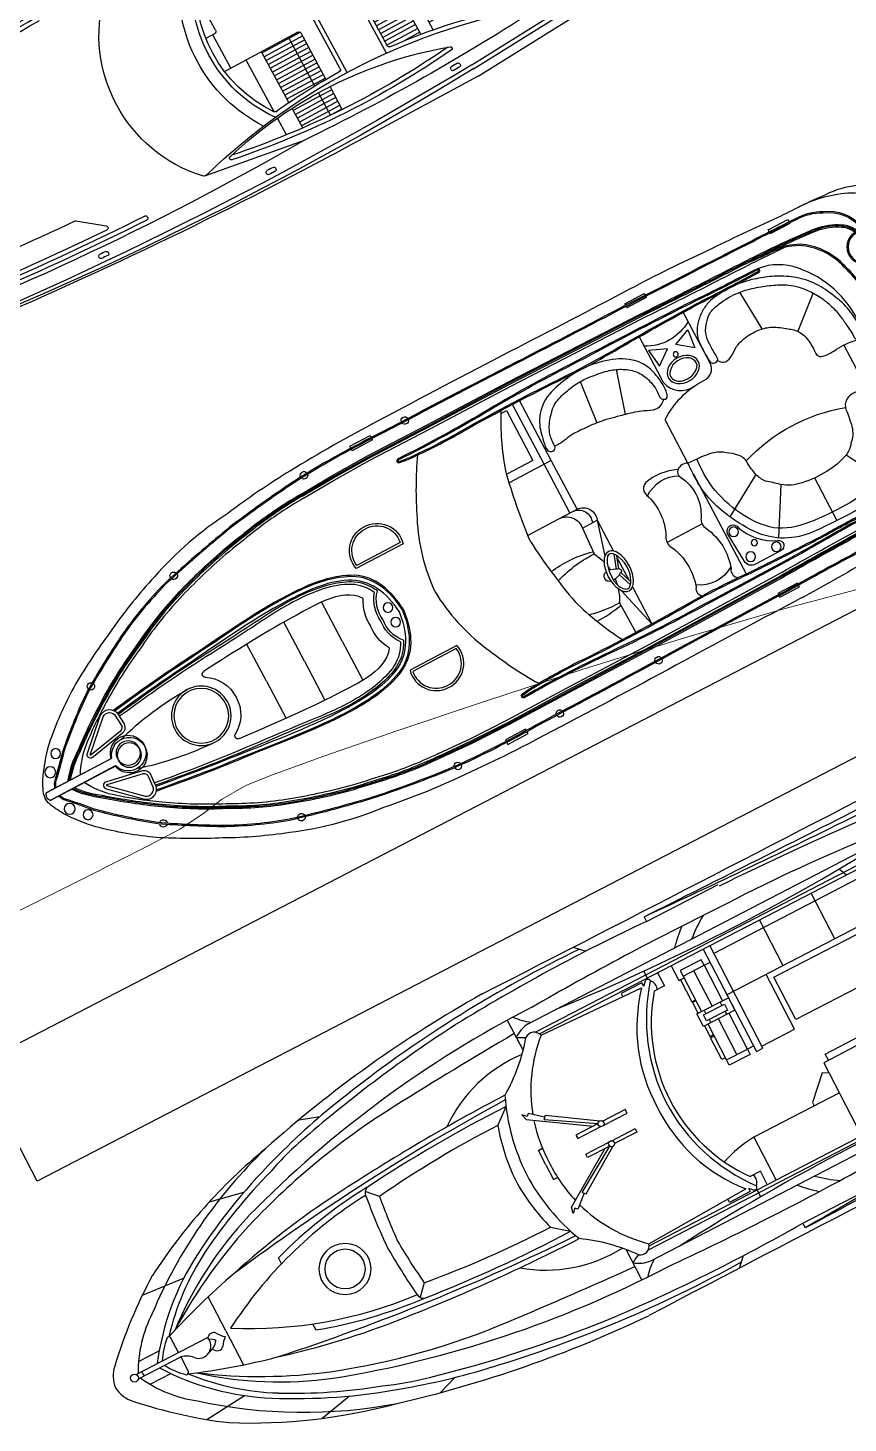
# Model space of a CAD drawing. Header units: metres. Extents: x 2662 to 3279, y 1027 to 1511.
# Drawn here: x 2994.36 to 3003.75, y 1238.96 to 1254.94 of the extents above; entities that cross this region are included whole.
import ezdxf

# ---------------------------------------------------------------- set-up
doc = ezdxf.new("R2010")
doc.units = ezdxf.units.M
doc.layers.add('01 main point', color=1, linetype='Continuous')
doc.layers.add('furniture', color=6, linetype='Continuous')
doc.layers.add('CONT-MNR', color=252, linetype='Continuous', lineweight=9)

# ---------------------------------------------------------------- blocks, each defined once
blk = doc.blocks.new('A$Cf6bfa866')
for points in [[(1.929, 14.274), (1.929, 14.007)], [(2.046, 14.366), (2.046, 13.82)], [(2.075, 14.292), (2.046, 14.292)], [(2.075, 14.292), (2.104, 14.292)], [(2.104, 14.366), (2.104, 13.444)], [(2.221, 14.274), (2.221, 14.007)], [(1.272, 13.883), (1.318, 13.375)], [(2.046, 13.82), (1.853, 13.82)], [(2.104, 13.82), (2.297, 13.82)], [(2.877, 13.883), (2.831, 13.375)], [(2.075, 13.222), (1.635, 13.222)], [(2.075, 13.222), (2.514, 13.222)], [(0.678, 12.709), (0.76, 12.308)], [(3.472, 12.709), (3.39, 12.308)], [(1.687, 12.304), (1.611, 12.304)], [(2.463, 12.304), (2.539, 12.304)], [(0.315, 11.365), (0.393, 11.139)], [(3.834, 11.365), (3.757, 11.139)], [(1.518, 10.952), (1.392, 11.072)], [(2.631, 10.952), (2.758, 11.072)], [(1.419, 9.376), (1.272, 9.192)], [(2.731, 9.376), (2.878, 9.192)], [(1.585, 8.854), (1.457, 9.002), (1.483, 9.028), (1.438, 9.073), (1.511, 9.055), (1.93, 8.411)], [(2.075, 9.095), (1.887, 9.095), (1.887, 9.041)], [(2.075, 9.095), (2.262, 9.095), (2.262, 9.041)], [(2.565, 8.854), (2.692, 9.002), (2.666, 9.028), (2.712, 9.073), (2.639, 9.055), (2.22, 8.411)], [(1.602, 8.871), (1.567, 8.836), (1.91, 8.315)], [(1.602, 8.871), (1.93, 8.346)], [(2.547, 8.871), (2.22, 8.346)], [(2.547, 8.871), (2.582, 8.836), (2.239, 8.315)], [(0.4, 8.725), (0.792, 8.725)], [(1.93, 8.346), (1.93, 8.632), (1.974, 8.632)], [(1.974, 8.632), (1.974, 8.333)], [(2.175, 8.632), (2.175, 8.333)], [(2.22, 8.346), (2.22, 8.632), (2.175, 8.632)], [(3.749, 8.725), (3.358, 8.725)], [(0.546, 8.531), (0.546, 3.439)], [(0.67, 3.065), (0.67, 8.503)], [(0.709, 8.469), (0.709, 2.987)], [(3.441, 8.469), (3.441, 2.987)], [(3.479, 3.065), (3.479, 8.503)], [(3.604, 8.531), (3.604, 3.439)], [(0.731, 8.461), (0.778, 7.189)], [(3.419, 8.461), (3.372, 7.189)], [(1.974, 8.297), (1.974, 7.996), (1.93, 7.996), (1.93, 8.284)], [(2.175, 8.297), (2.175, 7.996), (2.22, 7.996), (2.22, 8.284)], [(0.005, 7.67), (0.112, 7.563)], [(4.144, 7.67), (4.038, 7.563)], [(0.771, 7.157), (0.728, 7.157), (0.728, 7.426), (0.769, 7.426)], [(3.379, 7.157), (3.422, 7.157), (3.422, 7.426), (3.381, 7.426)], [(0.709, 7.078), (0.62, 7.078)], [(0.709, 6.946), (0.88, 6.946), (0.88, 7.078)], [(3.441, 6.946), (3.27, 6.946), (3.27, 7.078)], [(3.441, 7.078), (3.529, 7.078)], [(0.067, 6.788), (0.128, 6.788), (0.128, 5.866)], [(1.262, 5.73), (1.262, 6.833), (0.709, 6.833)], [(2.219, 6.704), (2.219, 6.751), (2.499, 6.751), (2.499, 6.704)], [(2.513, 6.704), (2.513, 6.747), (2.651, 6.747)], [(2.952, 6.704), (2.952, 6.747), (2.814, 6.747)], [(3.247, 6.704), (3.247, 6.751), (2.966, 6.751), (2.966, 6.704)], [(3.247, 6.751), (3.247, 6.769), (3.441, 6.769)], [(4.082, 6.788), (4.021, 6.788), (4.021, 5.866)], [(2.192, 6.704), (2.651, 6.704)], [(2.192, 6.569), (2.651, 6.569)], [(2.693, 6.67), (2.651, 6.67)], [(2.771, 6.67), (2.814, 6.67)], [(3.273, 6.704), (2.814, 6.704)], [(3.273, 6.569), (2.814, 6.569)], [(2.192, 6.434), (2.651, 6.434)], [(2.192, 6.434), (2.192, 6.357)], [(2.693, 6.464), (2.651, 6.464)], [(2.771, 6.464), (2.814, 6.464)], [(3.273, 6.434), (2.814, 6.434)], [(3.273, 6.434), (3.273, 6.357)], [(3.441, 6.357), (2.119, 6.357), (2.119, 6.272), (3.441, 6.272)], [(2.145, 6.272), (2.145, 5.851), (2.851, 5.851)], [(2.851, 4.302), (2.851, 6.357)], [(3.342, 4.302), (3.342, 6.272)], [(1.517, 5.73), (1.558, 5.8), (1.304, 6.055), (1.262, 6.055)], [(1.651, 4.219), (1.651, 4.403), (1.073, 4.403), (1.073, 5.139), (1.651, 5.139), (1.651, 5.73), (0.709, 5.73)], [(1.651, 5.67), (1.731, 5.67), (1.731, 5.211), (1.651, 5.211)], [(2.851, 5.633), (3.441, 5.633)], [(2.851, 4.964), (3.441, 4.964)], [(3.539, 4.552), (3.441, 4.508)]]:
    blk.add_lwpolyline(points)
for points in [[(0.771, 7.157), (0.727, 7.113, 0.768854), (0.755, 7.064, -7.484608)], [(3.379, 7.157), (3.423, 7.113, -0.768854), (3.395, 7.064, 7.484608)]]:
    blk.add_lwpolyline(points, format="xyb")
for points in [[(2.651, 6.763), (2.814, 6.763), (2.814, 6.357), (2.651, 6.357)], [(2.123, 6.704), (2.192, 6.704), (2.192, 6.434), (2.123, 6.434)], [(2.693, 6.702), (2.771, 6.702), (2.771, 6.432), (2.693, 6.432)], [(3.343, 6.704), (3.273, 6.704), (3.273, 6.434), (3.343, 6.434)], [(2.236, 5.787), (2.782, 5.787), (2.782, 4.722), (2.236, 4.722)]]:
    blk.add_lwpolyline(points, close=True)
for centre, radius in [((2.075, 14.401), 0.0453), ((2.075, 11.685), 0.295), ((2.075, 11.685), 0.229), ((1.945, 8.315), 0.0345), ((2.205, 8.315), 0.0345)]:
    blk.add_circle(centre, radius)
for centre, radius, start, end in [((2.111, 14.274), 0.373, 95.5029, 134.7073), ((2.039, 14.274), 0.373, 45.2927, 84.4971), ((5.768, 10.514), 5.618, 134.2444, 145.737), ((-1.618, 10.514), 5.618, 34.263, 45.7556), ((2.725, 13.009), 1.495, 117.0283, 144.2932), ((1.424, 13.009), 1.495, 35.7068, 62.9717), ((3.787, 11.601), 3.04, 124.9443, 150.2258), ((0.362, 11.601), 3.04, 29.7742, 55.0557), ((2.46, 13.306), 0.832, 119.8606, 138.5677), ((1.689, 13.306), 0.832, 41.4323, 60.1394), ((5.871, 10.255), 5.67, 140.2463, 163.5312), ((3.754, 11.578), 2.961, 130.3511, 150.9404), ((9.139, 11.098), 7.799, 159.4554, 167.126), ((1.86, 13.846), 0.0264, 155.6961, 253.3661), ((1.812, 13.865), 0.239, 311.0121, 349.2191), ((2.289, 13.846), 0.0264, 286.6339, 24.3039), ((-4.99, 11.098), 7.799, 12.874, 20.5446), ((0.396, 11.578), 2.961, 29.0596, 49.6489), ((-1.721, 10.255), 5.67, 16.4688, 39.7537), ((6.731, 10.501), 6.443, 150.4644, 167.7986), ((5.171, 10.918), 4.395, 140.0405, 160.55), ((6.813, 10.331), 6.061, 145.7643, 160.5612), ((2.064, 13.58), 0.142, 132.4276, 286.2224), ((-2.663, 10.331), 6.061, 19.4388, 34.2357), ((-1.021, 10.918), 4.395, 19.45, 39.9595), ((-2.581, 10.501), 6.443, 12.2014, 29.5356), ((1.975, 13.386), 0.066, 101.847, 231.7944), ((2.157, 13.553), 0.221, 191.1045, 233.572), ((1.961, 13.475), 0.119, 302.8616, 342.0474), ((2.062, 13.386), 0.066, 308.2056, 58.2138), ((1.759, 13.048), 0.335, 39.2361, 58.4577), ((2.278, 13.048), 0.335, 121.5423, 140.7639), ((6.9, 9.829), 6.622, 150.2954, 163.1507), ((6.376, 10.696), 4.957, 150.1873, 175.4538), ((-2.226, 10.696), 4.957, 4.5462, 29.8127), ((-2.751, 9.829), 6.622, 16.8493, 29.7046), ((6.442, 10.08), 6.039, 150.9087, 162.229), ((-2.293, 10.08), 6.039, 17.771, 29.0913), ((27.593, 8.591), 26.4, 170.7487, 178.7563), ((10.394, 10.47), 9.168, 165.0448, 174.4164), ((-6.244, 10.47), 9.168, 5.5836, 14.9552), ((-23.443, 8.591), 26.4, 1.2437, 9.2513), ((13.058, 8.44), 12.661, 161.8604, 180.1466), ((9.106, 9.644), 8.453, 161.3398, 175.429), ((6.614, 10.66), 5.267, 161.8131, 175.89), ((-2.465, 10.66), 5.267, 4.11, 18.1869), ((-4.957, 9.644), 8.453, 4.571, 18.6602), ((-8.908, 8.44), 12.661, 359.8534, 18.1396), ((14.052, 8.369), 14.06, 165.6107, 178.0713), ((3.795, 10.659), 3.351, 157.8319, 167.2405), ((0.355, 10.659), 3.351, 12.7595, 22.1681), ((-9.902, 8.369), 14.06, 1.9287, 14.3893), ((7.911, 9.375), 7.722, 162.099, 170.0595), ((-3.761, 9.375), 7.722, 9.9405, 17.901), ((15.754, 7.771), 15.653, 166.5966, 174.4913), ((23.09, 9.077), 21.94, 174.0239, 179.8268), ((-18.941, 9.077), 21.94, 0.1732, 5.9761), ((-11.604, 7.771), 15.653, 5.5087, 13.4034), ((16.904, 9.356), 15.634, 173.8257, 180.6003), ((1.448, 10.991), 0.098, 97.8532, 151.8146), ((2.506, 2.079), 9.073, 92.7223, 96.7814), ((1.644, 2.079), 9.073, 83.2186, 87.2777), ((2.702, 10.991), 0.098, 28.1854, 82.1468), ((-12.755, 9.356), 15.634, 359.3997, 6.1743), ((13.908, 9.38), 12.489, 172.7671, 180.0178), ((2.431, 4.183), 6.83, 92.9905, 97.6819), ((1.718, 4.183), 6.83, 82.3181, 87.0095), ((-9.758, 9.38), 12.489, 359.9822, 7.2329), ((14.552, 8.019), 14.499, 169.3104, 181.5891), ((-10.402, 8.019), 14.499, 358.4109, 10.6896), ((53.335, 5.979), 52.833, 175.2902, 177.021), ((-49.185, 5.979), 52.833, 2.979, 4.7098), ((2.48, 8.887), 1.66, 142.3529, 184.5375), ((1.67, 8.887), 1.66, 355.4625, 37.6471), ((2.142, 7.034), 2.451, 91.566, 107.1567), ((2.008, 7.034), 2.451, 72.8433, 88.434), ((22.115, 7.639), 22.003, 175.7408, 182.2165), ((2.104, 6.945), 2.397, 90.7, 113.4473), ((2.045, 6.945), 2.397, 66.5527, 89.3), ((-17.965, 7.639), 22.003, 357.7835, 4.2592), ((-0.59, 10.27), 2.073, 307.5243, 327.07), ((4.739, 10.27), 2.073, 212.93, 232.4757), ((2.034, 7.306), 1.741, 108.1191, 138.444), ((2.034, 7.306), 1.741, 88.652, 105.8452), ((2.116, 7.306), 1.741, 74.1548, 91.348), ((2.116, 7.306), 1.741, 41.556, 71.8809), ((-895.48, 4.291), 895.492, 359.909954, 0.291206), ((899.63, 4.291), 895.492, 179.708794, 180.090046), ((-0.016, 8.121), 0.672, 33.2672, 51.8524), ((0.936, 8.491), 0.392, 143.3577, 174.1519), ((0.108, 8.392), 0.612, 22.5067, 32.9425), ((4.042, 8.392), 0.612, 147.0575, 157.4933), ((3.214, 8.491), 0.392, 5.8481, 36.6423), ((4.166, 8.121), 0.672, 128.1476, 146.7328), ((0.756, 8.563), 0.105, 142.667, 255.7834), ((3.393, 8.563), 0.105, 284.2166, 37.333), ((37.843, 6.76), 37.481, 177.48, 181.1956), ((-33.693, 6.76), 37.481, 358.8044, 2.52), ((-24.597, 5.912), 25.244, 354.8689, 5.1311), ((28.747, 5.912), 25.244, 174.8689, 185.1311), ((2.097, 5.423), 2.12, 90.6061, 129.2834), ((2.034, 5.743), 1.915, 88.7795, 130.9958), ((2.116, 5.743), 1.915, 49.0042, 91.2205), ((2.052, 5.423), 2.12, 50.7166, 89.3939), ((2.076, 5.553), 1.938, 90.0355, 128.113), ((2.074, 5.553), 1.938, 51.887, 89.9645), ((-0.322, 6.704), 1.59, 4.6532, 20.6287), ((0.833, 7.136), 0.107, 222.6587, 295.9456), ((3.316, 7.136), 0.107, 244.0544, 317.3413), ((-400.02, 0.814), 400.132, 0.43596, 0.85555), ((-86.647, 2.665), 86.813, 0.94309, 2.72267), ((90.797, 2.665), 86.813, 177.27733, 179.05691), ((404.169, 0.814), 400.132, 179.14445, 179.56404), ((1.62, 5.446), 1.609, 131.8696, 141.3994), ((2.53, 5.446), 1.609, 38.6006, 48.1304), ((1.783, 5.295), 1.672, 137.7229, 147.9698), ((2.367, 5.295), 1.672, 32.0302, 42.2771), ((-16.031, 5.864), 19.811, 355.0556, 0.3302), ((-32.18, 6.52), 36.182, 356.0074, 358.9641)]:
    blk.add_arc(centre, radius, start, end)
blk = doc.blocks.new('A$C8620f102')
for p, q in [((2.551, 10.472), (2.066, 10.472)), ((2.551, 10.472), (3.035, 10.472)), ((2.551, 9.981), (2.045, 9.981)), ((2.551, 9.981), (3.056, 9.981)), ((2.551, 9.49), (2.043, 9.49)), ((2.551, 9.49), (3.058, 9.49)), ((1.841, 6.498), (1.066, 6.498)), ((1.841, 6.406), (1.066, 6.406)), ((2.694, 6.454), (2.694, 6.261)), ((3.531, 6.394), (4.033, 6.261)), ((2.694, 6.261), (3.098, 6.378)), ((2.694, 6.261), (3.092, 6.261)), ((3.289, 6.329), (3.129, 6.271)), ((3.299, 6.303), (3.157, 6.252)), ((3.183, 6.261), (3.465, 6.261)), ((3.349, 6.303), (3.496, 6.25)), ((3.358, 6.329), (3.523, 6.27)), ((3.556, 6.261), (4.033, 6.261)), ((1.197, 5.69), (1.706, 5.742)), ((3.291, 5.219), (3.291, 5.672)), ((1.269, 5.264), (1.773, 5.411)), ((2.743, 5.042), (4.034, 5.042)), ((3.08, 4.409), (3.369, 4.9)), ((3.314, 4.213), (3.843, 4.521)), ((3.428, 3.833), (3.979, 3.836)), ((1.148, 3.599), (1.638, 3.571)), ((3.364, 3.392), (3.862, 3.115)), ((1.548, 2.859), (1.854, 3.219)), ((2.24, 2.828), (2.551, 2.828))]:
    blk.add_line(p, q)
for points in [[(2.551, 1.341, -0.01736), (1.42, 1.368, -0.12634), (0.887, 1.52, -0.172899), (0.62, 2.207, -0.013884), (0.596, 2.82, -0.008973), (0.555, 3.695, -0.01509), (0.528, 4.697, 0.002245), (0.518, 6.241, -0.003342), (0.514, 7.955, -0.016984), (0.549, 9.103, -0.024546), (0.644, 9.964, -0.067942), (0.894, 11.047, -0.033948), (1.197, 11.753, -0.022001), (1.533, 12.382, -0.042872), (1.956, 12.94, -0.059514), (2.26, 13.208, -0.046364), (2.433, 13.309, -0.104882), (2.551, 13.341, -0.104882)], [(2.551, 1.341, 0.01736), (3.681, 1.368, 0.12634), (4.214, 1.52, 0.172899), (4.481, 2.207, 0.013884), (4.505, 2.82, 0.008973), (4.546, 3.695, 0.01509), (4.573, 4.697, -0.002245), (4.583, 6.241, 0.003342), (4.587, 7.955, 0.016984), (4.552, 9.103, 0.024546), (4.457, 9.964, 0.067942), (4.207, 11.047, 0.033948), (3.904, 11.753, 0.022001), (3.568, 12.382, 0.042872), (3.145, 12.94, 0.059514), (2.841, 13.208, 0.046364), (2.668, 13.309, 0.104882), (2.551, 13.341, 0.104882)], [(0.682, 3.757, 0.006425), (0.669, 4.701, 0.002217), (0.659, 6.243, -0.003368), (0.649, 7.97, -0.024633), (0.668, 9.058, -0.015037), (0.757, 9.773, -0.025439), (0.825, 10.169, -0.013843), (1.017, 10.982, -0.040266), (1.317, 11.705, -0.016729), (1.689, 12.335, -0.029739), (2.166, 12.908, 0.01525), (2.423, 13.147, -0.132389), (2.478, 13.181, -0.028442), (2.502, 13.188, -0.028442)], [(0.695, 3.757, 0.006424), (0.683, 4.702, 0.002217), (0.672, 6.243, -0.003368), (0.662, 7.97, -0.024633), (0.682, 9.057, -0.015038), (0.77, 9.771, -0.025461), (0.838, 10.166, -0.013839), (1.03, 10.978, -0.040238), (1.329, 11.698, -0.016715), (1.701, 12.327, -0.029693), (2.176, 12.898, 0.015234), (2.433, 13.137, -0.134036), (2.482, 13.168, -0.024879), (2.502, 13.174, -0.024879)], [(4.42, 3.757, -0.006425), (4.432, 4.701, -0.002217), (4.442, 6.243, 0.003368), (4.453, 7.97, 0.024633), (4.433, 9.058, 0.015037), (4.344, 9.773, 0.025439), (4.276, 10.169, 0.013843), (4.084, 10.982, 0.040266), (3.784, 11.705, 0.016729), (3.412, 12.335, 0.029739), (2.935, 12.908, -0.01525), (2.678, 13.147, 0.132389), (2.623, 13.181, 0.028442), (2.599, 13.188, 0.028442)], [(4.406, 3.757, -0.006424), (4.418, 4.702, -0.002217), (4.429, 6.243, 0.003368), (4.439, 7.97, 0.024633), (4.419, 9.057, 0.015038), (4.331, 9.771, 0.025461), (4.263, 10.166, 0.013839), (4.071, 10.978, 0.040238), (3.772, 11.698, 0.016715), (3.4, 12.327, 0.029693), (2.925, 12.898, -0.015234), (2.668, 13.137, 0.134036), (2.619, 13.168, 0.024879), (2.599, 13.174, 0.024879)], [(0.842, 9.12, -0.031596), (0.907, 9.752, -0.004928), (0.985, 10.169, -0.02844), (1.18, 10.88, -0.042875), (1.475, 11.56, -0.035347), (1.839, 12.205, -0.024093), (2.247, 12.759, -0.079837), (2.502, 13.025)], [(0.855, 9.119, -0.031592), (0.92, 9.75, -0.004926), (0.999, 10.166, -0.028436), (1.193, 10.875, -0.042895), (1.487, 11.554, -0.035363), (1.851, 12.197, -0.024111), (2.258, 12.751, -0.077658), (2.502, 13.008, -0.077658)], [(0.869, 9.119, -0.031588), (0.934, 9.748, -0.004924), (1.012, 10.163, -0.028433), (1.207, 10.871, -0.042917), (1.499, 11.548, -0.035379), (1.862, 12.19, -0.02413), (2.269, 12.742, -0.075408), (2.502, 12.99, -0.075408)], [(4.259, 9.12, 0.031596), (4.194, 9.752, 0.004928), (4.116, 10.169, 0.02844), (3.921, 10.88, 0.042875), (3.626, 11.56, 0.035347), (3.262, 12.205, 0.024093), (2.854, 12.759, 0.079837), (2.599, 13.025)], [(4.246, 9.119, 0.031592), (4.181, 9.75, 0.004926), (4.103, 10.166, 0.028436), (3.908, 10.875, 0.042895), (3.614, 11.554, 0.035363), (3.25, 12.197, 0.024111), (2.843, 12.751, 0.077658), (2.599, 13.008, 0.077658)], [(4.232, 9.119, 0.031588), (4.167, 9.748, 0.004924), (4.089, 10.163, 0.028433), (3.895, 10.871, 0.042917), (3.602, 11.548, 0.035379), (3.239, 12.19, 0.02413), (2.832, 12.742, 0.075408), (2.599, 12.99, 0.075408)], [(0.897, 9.118, -0.031581), (0.961, 9.743, -0.00492), (1.039, 10.157, -0.028426), (1.233, 10.862, -0.042959), (1.524, 11.536, -0.035411), (1.885, 12.175, -0.028829), (2.227, 12.638, -0.092336), (2.502, 12.86, -0.080328)], [(4.204, 9.118, 0.031581), (4.14, 9.743, 0.00492), (4.062, 10.157, 0.028426), (3.868, 10.862, 0.042959), (3.577, 11.536, 0.035411), (3.216, 12.175, 0.028829), (2.874, 12.638, 0.092336), (2.599, 12.86, 0.080328)], [(2.093, 12.151), (2.204, 12.143, 0.382221), (2.306, 12.207), (2.389, 12.629, 0.786544), (2.329, 12.677), (2.011, 12.339, 0.616464), (2.093, 12.151, 3.844907)], [(3.008, 12.151), (2.897, 12.143, -0.382221), (2.795, 12.207), (2.712, 12.629, -0.786544), (2.772, 12.677), (3.09, 12.339, -0.616464), (3.008, 12.151, -3.844907)], [(0.842, 9.12), (0.822, 8.712), (0.812, 8.241), (0.817, 7.472), (0.817, 6.417), (0.837, 4.724, -0.002601), (0.857, 3.805, 0.004411), (0.873, 3.024, 0.013009), (0.91, 2.487, 0.113396), (1.012, 2.2, 0.146005), (1.152, 2.079, 1.595219)], [(0.855, 9.119), (0.836, 8.712), (0.826, 8.241), (0.831, 7.472), (0.831, 6.417), (0.851, 4.724, -0.002601), (0.871, 3.805, 0.004411), (0.887, 3.024, 0.013003), (0.923, 2.488, 0.113337), (1.023, 2.207, 0.144821), (1.155, 2.093, 0.138987)], [(0.869, 9.119), (0.85, 8.711), (0.84, 8.24), (0.845, 7.472), (0.845, 6.417), (0.864, 4.725, -0.002601), (0.885, 3.806, 0.00441), (0.901, 3.025, 0.012997), (0.937, 2.49, 0.113276), (1.035, 2.215, 0.142458), (1.159, 2.106, 0.142458)], [(0.897, 9.117), (0.877, 8.711), (0.868, 8.24), (0.873, 7.472), (0.873, 6.417), (0.892, 4.725, -0.002601), (0.912, 3.806, 0.00441), (0.929, 3.026, 0.002867), (0.934, 2.908, 0.002867)], [(4.232, 9.119), (4.251, 8.711), (4.261, 8.24), (4.256, 7.472), (4.256, 6.417), (4.237, 4.725, 0.002601), (4.217, 3.806, -0.00441), (4.2, 3.025, -0.012997), (4.164, 2.49, -0.113276), (4.066, 2.215, -0.142458), (3.942, 2.106, -0.142458)], [(4.246, 9.119), (4.265, 8.712), (4.275, 8.241), (4.27, 7.472), (4.27, 6.417), (4.25, 4.724, 0.002601), (4.23, 3.805, -0.004411), (4.214, 3.024, -0.013003), (4.178, 2.488, -0.113337), (4.078, 2.207, -0.144821), (3.946, 2.093, -0.138987)], [(4.259, 9.12), (4.279, 8.712), (4.289, 8.241), (4.284, 7.472), (4.284, 6.417), (4.264, 4.724, 0.002601), (4.244, 3.805, -0.004411), (4.228, 3.024, -0.013009), (4.191, 2.487, -0.113396), (4.089, 2.2, -0.146005), (3.949, 2.079, -1.595219)], [(4.204, 9.117), (4.224, 8.711), (4.233, 8.24), (4.228, 7.472), (4.228, 6.417), (4.209, 4.725, 0.002601), (4.189, 3.806, -0.00441), (4.172, 3.026, -0.002867), (4.167, 2.908, -0.002867)], [(1.892, 8.352), (1.892, 8.96, 0.483063), (1.51, 8.662, 0.50024), (1.892, 8.352, 0.418424)], [(3.209, 8.352), (3.209, 8.96, -0.483063), (3.591, 8.662, -0.50024), (3.209, 8.352, -0.418424)], [(2.551, 8.286, 0.096403), (1.711, 8.072, 0.040538), (1.071, 7.727, 1.92312)], [(2.551, 8.286, -0.096403), (3.39, 8.072, -0.040538), (4.03, 7.727, -1.92312)], [(2.285, 2.551), (2.035, 2.551, -0.202722), (1.176, 2.918, -0.178768), (1.002, 3.337, 0.010028), (0.983, 4.195, -0.005356), (0.971, 5.613, -0.016605), (0.989, 6.759, 0.018921), (1.004, 7.948, -0.925873), (1.05, 7.955, -0.041202), (1.07, 7.744, -0.024461), (1.071, 7.062, 0.012888), (1.079, 5.748, -0.019359), (1.064, 4.979, 0.002375), (1.046, 4.09, -0.006386), (1.051, 3.524, -0.013656), (1.048, 3.297, -0.862706), (1.005, 3.292, 0.648089)], [(1.018, 3.295, -0.016488), (1.015, 3.337, 0.010023), (0.997, 4.196, -0.005356), (0.985, 5.613, -0.016607), (1.003, 6.758, 0.018921), (1.017, 7.949, 0.01143), (1.017, 7.949, -0.913283), (1.036, 7.953, -0.041174), (1.056, 7.744, -0.024478), (1.057, 7.062, 0.012889), (1.065, 5.748, -0.019362), (1.05, 4.98, 0.002377), (1.032, 4.09, -0.006391), (1.037, 3.524, -0.013664), (1.034, 3.297, 0.000701), (1.034, 3.297, -0.819976), (1.018, 3.295, -0.819976)], [(2.792, 2.551), (3.066, 2.551, 0.202722), (3.925, 2.918, 0.178768), (4.099, 3.337, -0.010028), (4.118, 4.195, 0.005356), (4.13, 5.613, 0.016605), (4.112, 6.759, -0.018921), (4.097, 7.948, 0.925873), (4.051, 7.955, 0.041202), (4.031, 7.744, 0.024461), (4.03, 7.062, -0.012888), (4.022, 5.748, 0.019359), (4.037, 4.979, -0.002375), (4.055, 4.09, 0.006386), (4.05, 3.524, 0.013656), (4.053, 3.297, 0.862706), (4.096, 3.292, -0.648089)], [(4.083, 3.295, 0.016488), (4.086, 3.337, -0.010023), (4.104, 4.196, 0.005356), (4.116, 5.613, 0.016607), (4.098, 6.758, -0.018921), (4.084, 7.949, -0.01143), (4.084, 7.949, 0.913283), (4.065, 7.953, 0.041174), (4.045, 7.744, 0.024478), (4.044, 7.062, -0.012889), (4.036, 5.748, 0.019362), (4.051, 4.98, -0.002377), (4.069, 4.09, 0.006391), (4.064, 3.524, 0.013664), (4.067, 3.297, -0.000701), (4.067, 3.297, 0.819976), (4.083, 3.295, 0.819976)], [(2.551, 7.051, 0.033687), (1.699, 6.921, 0.051879), (1.066, 6.645, 1.92312)], [(2.473, 7.041), (2.473, 6.641, 0.462925), (2.694, 6.454), (3.016, 6.473)], [(2.551, 7.051, -0.033687), (3.402, 6.921, -0.051879), (4.035, 6.645, -1.92312)], [(2.473, 6.641), (2.473, 6.468, 0.545737), (2.694, 6.326, 0.282905)], [(2.473, 6.468), (2.473, 6.406, 0.516839), (2.694, 6.261, 0.282905)], [(2.611, 5.174, -0.164009), (2.574, 5.573, -0.407559), (2.703, 5.627, 0.20466), (3.223, 5.651, -0.28657), (3.361, 5.655, 0.198759), (3.897, 5.618, -0.45148), (4.029, 5.593, -1.463971)], [(2.6, 5.036, -0.291269), (2.613, 5.176, -0.299867), (2.703, 5.188, 0.273478), (3.223, 5.197, -0.28657), (3.361, 5.201, 0.198759), (3.897, 5.164, -0.45148), (4.029, 5.14, -1.463971)], [(2.6, 5.036), (2.039, 5.036, 0.158322), (1.849, 4.432, -0.417676), (1.71, 4.276), (1.049, 4.276)], [(2.792, 2.551), (2.783, 2.661), (2.781, 2.994, -0.448043), (2.937, 3.153, 0.025561), (3.107, 3.181, 0.15676), (3.276, 3.282, 0.144288), (3.367, 3.398, 0.079427), (3.428, 3.671, 0.054179), (3.412, 3.985, 0.127294), (3.311, 4.217, -0.025195), (3.198, 4.347, 0.112656), (3.079, 4.409, 0.061652), (2.913, 4.434, -0.222278), (2.786, 4.49, -0.049109), (2.701, 4.591, -0.09997), (2.635, 4.717, -0.045992), (2.606, 4.926), (2.6, 5.036)], [(1.061, 4.853), (1.649, 4.853, -0.406088), (1.856, 4.561)], [(0.682, 3.757, -0.002942), (0.692, 3.07, 0.002013), (0.701, 2.633, 0.130442), (0.778, 2.321, 0.261246), (1.143, 2.01, 0.209197)], [(0.695, 3.757, -0.002941), (0.705, 3.07, 0.002014), (0.715, 2.633, 0.130992), (0.791, 2.327, 0.261832), (1.146, 2.024, 0.261832)], [(1.73, 2.337, -0.043334), (1.415, 2.417, -0.18333), (0.998, 2.737, -0.123985), (0.911, 3.114, 0.015377), (0.892, 3.387)], [(1.727, 2.323, -0.043195), (1.41, 2.404, -0.183415), (0.986, 2.73, -0.094511), (0.901, 3.02)], [(1.205, 1.672, -0.164393), (0.99, 1.699, -0.188684), (0.742, 1.936, -0.10758), (0.602, 2.549)]]:
    blk.add_lwpolyline(points, format="xyb")
for points in [[(2.502, 12.456), (2.502, 13.3)], [(2.502, 13.3), (2.502, 12.45)], [(2.599, 13.3), (2.599, 12.45)], [(2.599, 12.456), (2.599, 13.3)], [(0.643, 8.368), (0.619, 8.368), (0.619, 8.105), (0.645, 8.105)], [(0.659, 8.105), (0.677, 8.105), (0.677, 8.368), (0.657, 8.368)], [(4.442, 8.105), (4.424, 8.105), (4.424, 8.368), (4.444, 8.368)], [(4.458, 8.368), (4.482, 8.368), (4.482, 8.105), (4.456, 8.105)], [(1.098, 6.663), (1.098, 6.591), (1.743, 6.591), (1.743, 6.931)], [(2.473, 6.406), (1.841, 6.406), (1.841, 6.951)], [(2.473, 6.498), (1.841, 6.498)], [(3.65, 6.478), (4.035, 6.473)], [(0.669, 4.823), (0.651, 4.823), (0.651, 4.571), (0.672, 4.571)], [(0.686, 4.571), (0.7, 4.571), (0.7, 4.823), (0.682, 4.823)], [(4.415, 4.571), (4.401, 4.571), (4.401, 4.823), (4.419, 4.823)], [(4.432, 4.823), (4.45, 4.823), (4.45, 4.571), (4.429, 4.571)], [(0.693, 2.976), (0.668, 2.976), (0.668, 2.721), (0.699, 2.721)], [(0.712, 2.721), (0.722, 2.721), (0.722, 2.976), (0.707, 2.976)]]:
    blk.add_lwpolyline(points)
for points in [[(2.095, 12.185), (2.208, 12.177, 0.383069), (2.273, 12.216), (2.356, 12.642, 0.853636), (2.351, 12.65), (2.037, 12.316, 0.613527)], [(3.006, 12.185), (2.893, 12.177, -0.383069), (2.828, 12.216), (2.745, 12.642, -0.853636), (2.75, 12.65), (3.064, 12.316, -0.613527)], [(1.864, 8.375), (1.864, 8.937, 0.460147), (1.537, 8.662, 0.47706)], [(3.237, 8.375), (3.237, 8.937, -0.460147), (3.564, 8.662, -0.47706)], [(3.525, 5.013, 0.917705), (3.526, 4.87, -0.209704), (3.864, 4.543, 0.850912), (3.985, 4.562), (3.985, 4.893, 0.435659), (3.893, 4.991)]]:
    blk.add_lwpolyline(points, format="xyb", close=True)
for points in [[(1.335, 4.631), (1.25, 4.833), (1.468, 4.806)], [(1.335, 4.524), (1.25, 4.322), (1.468, 4.35)]]:
    blk.add_lwpolyline(points, close=True)
for centre, radius in [((2.313, 13.148), 0.0628), ((2.788, 13.148), 0.0628), ((2.154, 12.993), 0.0564), ((2.947, 12.993), 0.0564), ((2.537, 12.256), 0.139), ((2.564, 12.256), 0.139), ((2.551, 11.317), 0.341), ((2.551, 11.317), 0.341), ((2.551, 11.317), 0.314), ((2.551, 11.317), 0.314), ((2.456, 8.847), 0.055), ((2.645, 8.847), 0.055), ((3.54, 4.942), 0.0548), ((3.884, 4.903), 0.0548), ((3.762, 4.792), 0.0355), ((3.921, 4.59), 0.0548), ((1.434, 4.578), 0.0294), ((1.354, 2.097), 0.196), ((1.354, 2.097), 0.182)]:
    blk.add_circle(centre, radius)
for centre, radius, start, end in [((2.551, 13.234), 0.0821, 53.9074, 126.0926), ((2.551, 13.234), 0.0821, 53.9074, 126.0926), ((1.663, 12.276), 0.0427, 70.2304, 225.3725), ((1.663, 12.276), 0.0427, 244.0102, 51.5927), ((2.537, 12.256), 0.204, 99.884, 72.3335), ((2.564, 12.256), 0.204, 107.6665, 80.116), ((3.438, 12.276), 0.0427, 128.4073, 295.9898), ((3.438, 12.276), 0.0427, 314.6275, 109.7696), ((5.832, 11.216), 3.624, 163.3274, 178.3982), ((-0.731, 11.216), 3.624, 1.6018, 16.6726), ((2.151, 11.052), 0.0363, 29.1946, 175.6623), ((2.538, 11.275), 0.41, 209.9392, 271.7403), ((2.563, 11.275), 0.41, 268.2597, 330.0608), ((2.95, 11.052), 0.0363, 4.3377, 150.8054), ((0.986, 10.846), 0.0427, 81.6158, 249.7115), ((0.986, 10.846), 0.0427, 268.3466, 62.9808), ((4.115, 10.846), 0.0427, 117.0192, 271.6534), ((4.115, 10.846), 0.0427, 290.2885, 98.3842), ((2.499, 8.603), 0.521, 84.2735, 120.8759), ((2.602, 8.603), 0.521, 59.1241, 95.7265), ((0.667, 8.989), 0.0427, 91.3196, 261.7261), ((0.667, 8.989), 0.0427, 280.385, 72.6607), ((2.492, 8.581), 0.414, 81.2885, 129.0382), ((2.492, 8.581), 0.386, 81.2885, 132.4956), ((2.609, 8.581), 0.414, 50.9618, 98.7115), ((2.609, 8.581), 0.386, 47.5044, 98.7115), ((4.434, 8.989), 0.0427, 107.3393, 259.615), ((4.434, 8.989), 0.0427, 278.2739, 88.6804), ((0.652, 7.675), 0.0427, 95.0301, 265.1292), ((0.652, 7.675), 0.0427, 283.7894, 76.3699), ((4.449, 7.675), 0.0427, 103.6301, 256.2106), ((4.449, 7.675), 0.0427, 274.8708, 84.9699), ((3.329, 7.03), 0.638, 240.625, 253.976), ((3.329, 7.03), 0.638, 259.9491, 264.189), ((3.484, 6.433), 0.223, 176.1154, 176.3847), ((3.484, 6.433), 0.223, 185.6025, 211.5954), ((3.324, 6.436), 0.0623, 10.8023, 169.1479), ((3.164, 6.433), 0.223, 328.4046, 356.0447), ((3.329, 7.03), 0.638, 274.9025, 281.2418), ((3.164, 6.433), 0.223, 3.6153, 3.8846), ((3.329, 7.03), 0.638, 285.4342, 300.19), ((4.439, 6.391), 0.0427, 101.222, 257.4711), ((4.439, 6.391), 0.0427, 276.0953, 82.5978), ((3.324, 6.316), 0.0299, 180, 0), ((3.04, 5.38), 0.404, 143.2, 207.4042), ((3.542, 5.38), 0.404, 326.6244, 34.7719), ((0.693, 4.578), 0.562, 327.4686, 29.356), ((4.788, 3.778), 2.009, 160.8995, 198.3721)]:
    blk.add_arc(centre, radius, start, end)
for start_param, end_param in [(0.830012, 1.576846), (4.712389, 5.232342)]:
    blk.add_ellipse((3.333, 6.478), major_axis=(0, 0.745), ratio=0.425319, start_param=start_param, end_param=end_param)
for centre, major_axis, ratio in [((3.324, 6.316), (0.254, 0), 0.533092), ((1.627, 4.582), (0.009, 0.195), 0.758117)]:
    blk.add_ellipse(centre, major_axis=major_axis, ratio=ratio)
for points, knots in [([(2.551, 8.701), (2.314, 8.72), (2.066, 8.805), (1.83, 9.23), (1.802, 9.481), (1.782, 10.189), (1.855, 10.642), (1.928, 11.464), (1.974, 11.814), (2.026, 12.177)], [0, 0, 0, 0, 0.0462196, 0.0462196, 0.0924392, 0.0924392, 0.1947325, 0.1947325, 0.2709084, 0.2709084, 0.2709084, 0.2709084]), ([(2.552, 8.714), (2.309, 8.735), (2.06, 8.829), (1.833, 9.271), (1.811, 9.527), (1.8, 10.239), (1.872, 10.693), (1.946, 11.495), (1.99, 11.825), (2.039, 12.168)], [0, 0, 0, 0, 0.0480884, 0.0480884, 0.0961768, 0.0961768, 0.1985377, 0.1985377, 0.2704106, 0.2704106, 0.2704106, 0.2704106]), ([(2.231, 8.866), (2.183, 8.889), (1.994, 9.007), (1.819, 9.575), (1.915, 10.389), (1.971, 11.3), (2.057, 11.904), (2.092, 12.151)], [0.0234044, 0.0234044, 0.0234044, 0.0234044, 0.0350942, 0.0739111, 0.138251, 0.2165713, 0.2709084, 0.2709084, 0.2709084, 0.2709084]), ([(2.555, 8.756), (2.307, 8.777), (2.07, 8.878), (1.861, 9.333), (1.849, 9.595), (1.849, 10.319), (1.918, 10.785), (1.997, 11.561), (2.036, 11.858), (2.078, 12.153)], [0, 0, 0, 0, 0.0508337, 0.0508337, 0.1016674, 0.1016674, 0.2060328, 0.2060328, 0.2709084, 0.2709084, 0.2709084, 0.2709084]), ([(2.231, 8.903), (2.145, 8.948), (2.073, 9.007), (1.923, 9.276), (1.894, 9.521), (1.888, 9.955), (1.914, 10.167), (1.972, 10.817), (2, 11.255), (2.076, 11.841), (2.097, 11.994), (2.119, 12.147)], [0.0248254, 0.0248254, 0.0248254, 0.0248254, 0.0474598, 0.0474598, 0.0949196, 0.0949196, 0.1423794, 0.1423794, 0.237299, 0.237299, 0.2709084, 0.2709084, 0.2709084, 0.2709084]), ([(2.546, 8.756), (2.794, 8.777), (3.031, 8.878), (3.24, 9.333), (3.252, 9.595), (3.252, 10.319), (3.183, 10.785), (3.104, 11.561), (3.065, 11.858), (3.023, 12.153)], [0, 0, 0, 0, 0.0508337, 0.0508337, 0.1016674, 0.1016674, 0.2060328, 0.2060328, 0.2709084, 0.2709084, 0.2709084, 0.2709084]), ([(2.549, 8.714), (2.792, 8.735), (3.041, 8.829), (3.268, 9.271), (3.29, 9.527), (3.301, 10.239), (3.23, 10.693), (3.155, 11.495), (3.111, 11.825), (3.062, 12.168)], [0, 0, 0, 0, 0.0480884, 0.0480884, 0.0961768, 0.0961768, 0.1985377, 0.1985377, 0.2704106, 0.2704106, 0.2704106, 0.2704106]), ([(2.551, 8.701), (2.787, 8.72), (3.035, 8.805), (3.271, 9.23), (3.3, 9.481), (3.319, 10.189), (3.246, 10.642), (3.173, 11.464), (3.127, 11.814), (3.075, 12.177)], [0, 0, 0, 0, 0.0462196, 0.0462196, 0.0924392, 0.0924392, 0.1947325, 0.1947325, 0.2709084, 0.2709084, 0.2709084, 0.2709084]), ([(2.87, 8.866), (2.918, 8.889), (3.107, 9.007), (3.282, 9.575), (3.186, 10.389), (3.13, 11.3), (3.044, 11.904), (3.009, 12.151)], [0.0234044, 0.0234044, 0.0234044, 0.0234044, 0.0350942, 0.0739111, 0.138251, 0.2165713, 0.2709084, 0.2709084, 0.2709084, 0.2709084]), ([(2.87, 8.903), (2.956, 8.948), (3.028, 9.007), (3.178, 9.276), (3.207, 9.521), (3.213, 9.955), (3.187, 10.167), (3.129, 10.817), (3.101, 11.255), (3.025, 11.841), (3.004, 11.994), (2.982, 12.147)], [0.0248254, 0.0248254, 0.0248254, 0.0248254, 0.0474598, 0.0474598, 0.0949196, 0.0949196, 0.1423794, 0.1423794, 0.237299, 0.237299, 0.2709084, 0.2709084, 0.2709084, 0.2709084]), ([(2.231, 9.05), (1.991, 9.208), (2.046, 9.651), (2.041, 10.093), (2.081, 10.674), (2.115, 11.056)], [0.0313661, 0.0313661, 0.0313661, 0.0313661, 0.1084744, 0.1084744, 0.1920729, 0.1920729, 0.1920729, 0.1920729]), ([(2.87, 9.05), (3.11, 9.208), (3.055, 9.651), (3.06, 10.093), (3.02, 10.674), (2.986, 11.056)], [0.0313661, 0.0313661, 0.0313661, 0.0313661, 0.1084744, 0.1084744, 0.1920729, 0.1920729, 0.1920729, 0.1920729]), ([(3.55, 6.316), (3.55, 6.345), (3.515, 6.384), (3.315, 6.448), (3.115, 6.385), (3.083, 6.272), (3.23, 6.193), (3.483, 6.226), (3.55, 6.279), (3.55, 6.316)], [0, 0, 0, 0, 1.031451, 1.031451, 2.992455, 2.992455, 4.95346, 4.95346, 6.283185, 6.283185, 6.283185, 6.283185]), ([(2.783, 2.661), (3.098, 2.685), (3.381, 2.768), (3.801, 3.136), (3.877, 3.417), (3.866, 4.031), (3.863, 4.353), (3.503, 4.749), (3.201, 4.892), (2.816, 4.936), (2.715, 4.932), (2.606, 4.926)], [0, 0, 0, 0, 0.0684102, 0.0684102, 0.1368204, 0.1368204, 0.2052306, 0.2052306, 0.2736407, 0.2736407, 0.2974604, 0.2974604, 0.2974604, 0.2974604]), ([(1.635, 4.749), (1.57, 4.752), (1.499, 4.657), (1.516, 4.457), (1.594, 4.394), (1.723, 4.448), (1.768, 4.575), (1.714, 4.716), (1.674, 4.747), (1.635, 4.749)], [0, 0, 0, 0, 1.743273, 1.743273, 3.486547, 3.486547, 5.22982, 5.22982, 6.283185, 6.283185, 6.283185, 6.283185])]:
    blk.add_open_spline(points, degree=3, knots=knots)
for points in [[(2.967, 7.002), (2.943, 6.843), (2.943, 6.662), (2.988, 6.473)], [(3.715, 6.804), (3.716, 6.699), (3.705, 6.587), (3.679, 6.473)]]:
    blk.add_open_spline(points, degree=3)
for points in [[(1.628, 6.291), (1.681, 6.294), (1.748, 6.309), (1.745, 6.372), (1.635, 6.386), (1.422, 6.334), (1.214, 6.169), (1.111, 5.9), (1.08, 5.636), (1.124, 5.322), (1.26, 5.046), (1.418, 4.926), (1.671, 4.871), (1.785, 4.878), (1.83, 4.907), (1.807, 4.961), (1.747, 4.967), (1.545, 4.991), (1.409, 5.063), (1.305, 5.189), (1.243, 5.335), (1.208, 5.53), (1.198, 5.718), (1.227, 5.89), (1.286, 6.062), (1.409, 6.191), (1.568, 6.279), (1.628, 6.291)], [(1.824, 4.941), (1.867, 4.998), (1.884, 5.072), (1.838, 5.2), (1.801, 5.303), (1.759, 5.471), (1.707, 5.727), (1.696, 5.864), (1.69, 6.006), (1.699, 6.117), (1.716, 6.217), (1.717, 6.295)], [(2.792, 2.551), (3.104, 2.59), (3.448, 2.721), (3.695, 2.898), (3.897, 3.186), (3.973, 3.474), (3.978, 3.879), (3.938, 4.303), (3.781, 4.606), (3.483, 4.839), (3.19, 4.975), (2.852, 5.041), (2.6, 5.036)], [(1.719, 4.187), (1.769, 4.136), (1.758, 4.039), (1.69, 3.935), (1.643, 3.809), (1.632, 3.615), (1.665, 3.478), (1.765, 3.32), (1.859, 3.215), (2.02, 3.158), (2.135, 3.154), (2.214, 3.144), (2.243, 3.086), (2.247, 2.953), (2.254, 2.698), (2.263, 2.57), (2.121, 2.56), (1.855, 2.6), (1.661, 2.676), (1.456, 2.795), (1.284, 2.972), (1.172, 3.162), (1.1, 3.356), (1.057, 3.557), (1.054, 3.773), (1.093, 3.989), (1.154, 4.097), (1.241, 4.188), (1.404, 4.27), (1.512, 4.276), (1.647, 4.275), (1.721, 4.254), (1.719, 4.187), (1.654, 4.176), (1.508, 4.181), (1.383, 4.161), (1.27, 4.09), (1.194, 4), (1.156, 3.866), (1.146, 3.612), (1.19, 3.403), (1.259, 3.215), (1.338, 3.064), (1.416, 2.97), (1.532, 2.87), (1.69, 2.78), (1.816, 2.733), (1.966, 2.701), (2.092, 2.687), (2.182, 2.68), (2.249, 2.672), (2.268, 2.634)]]:
    blk.add_spline(points, degree=3)
blk = doc.blocks.new('*X4')
at = {"color": 0}
for p, q in [((-1111.9, 275), (-948.1, 275)), ((-1115.6, 250), (-875.6, 250)), ((-1115.6, 225), (-875.6, 225)), ((-1115.6, 200), (-875.6, 200)), ((-1115.6, 175), (-875.6, 175)), ((-1115.6, 150), (-875.6, 150)), ((-1115.6, 125), (-875.6, 125)), ((-1115.6, 100), (-875.6, 100)), ((-1115.6, 75), (-875.6, 75)), ((-1110.3, 50), (-955.3, 50))]:
    blk.add_line(p, q, dxfattribs=at)
blk = doc.blocks.new('*X5')
at = {"color": 0}
for p, q in [((-740.6, 290), (-726.5, 290)), ((-740.6, 285), (-725.6, 285)), ((-740.6, 280), (-725.6, 280)), ((-740.6, 275), (-725.6, 275)), ((-725.6, 285), (-690.6, 285)), ((-725.6, 280), (-690.6, 280)), ((-725.6, 275), (-690.6, 275)), ((-740.6, 270), (-725.6, 270)), ((-740.6, 265), (-725.6, 265)), ((-725.6, 270), (-690.6, 270)), ((-725.6, 265), (-690.6, 265)), ((-740.6, 250), (-690.6, 250)), ((-740.6, 245), (-690.6, 245)), ((-740.6, 240), (-690.6, 240)), ((-740.6, 235), (-690.6, 235)), ((-740.6, 230), (-690.6, 230)), ((-740.6, 225), (-690.6, 225)), ((-740.6, 220), (-690.6, 220)), ((-740.6, 215), (-690.6, 215)), ((-740.6, 210), (-690.6, 210)), ((-740.6, 205), (-690.6, 205)), ((-740.6, 200), (-690.6, 200)), ((-740.6, 195), (-690.6, 195)), ((-740.3, 190), (-690.6, 190))]:
    blk.add_line(p, q, dxfattribs=at)
blk = doc.blocks.new('*X6')
at = {"color": 0}
for p, q in [((-860.6, 255), (-840.3, 255)), ((-860.6, 250), (-820.6, 250)), ((-860.6, 245), (-820.6, 245)), ((-860.6, 240), (-820.6, 240)), ((-860.6, 235), (-820.6, 235)), ((-860.6, 230), (-820.6, 230)), ((-860.6, 225), (-820.6, 225)), ((-860.6, 220), (-820.6, 220)), ((-860.6, 215), (-820.6, 215)), ((-860.6, 210), (-820.6, 210)), ((-860.6, 205), (-820.6, 205)), ((-860.6, 200), (-820.6, 200)), ((-860.6, 195), (-820.6, 195)), ((-860.6, 190), (-820.6, 190)), ((-860.6, 185), (-820.6, 185)), ((-830.6, 180), (-820.6, 180)), ((-830.6, 175), (-820.6, 175)), ((-830.6, 170), (-820.6, 170)), ((-830.6, 165), (-820.6, 165)), ((-830.6, 160), (-820.6, 160)), ((-830.6, 155), (-820.6, 155)), ((-830.6, 150), (-820.6, 150)), ((-830.6, 145), (-820.6, 145)), ((-860.6, 140), (-820.6, 140)), ((-860.6, 135), (-820.6, 135)), ((-860.6, 130), (-820.6, 130)), ((-740.6, 135), (-685.6, 135)), ((-740.6, 130), (-686, 130)), ((-860.6, 125), (-820.6, 125)), ((-860.6, 120), (-820.6, 120)), ((-860.6, 115), (-820.6, 115)), ((-740.6, 125), (-723.2, 125)), ((-740.6, 120), (-725.5, 120)), ((-740.6, 115), (-725.6, 115)), ((-725.6, 115), (-690.6, 115)), ((-725.5, 120), (-690.6, 120)), ((-723.2, 125), (-690.6, 125)), ((-860.6, 110), (-820.6, 110)), ((-860.6, 105), (-820.6, 105)), ((-860.6, 100), (-820.6, 100)), ((-740.6, 110), (-725.6, 110)), ((-740.6, 105), (-725.6, 105)), ((-740.6, 100), (-725.6, 100)), ((-725.6, 110), (-690.6, 110)), ((-725.6, 105), (-690.6, 105)), ((-725.6, 100), (-690.6, 100)), ((-860.6, 95), (-820.6, 95)), ((-860.6, 90), (-820.6, 90)), ((-860.6, 85), (-820.6, 85)), ((-860.6, 80), (-820.6, 80)), ((-740.6, 95), (-725.6, 95)), ((-740.6, 90), (-725.6, 90)), ((-740.6, 85), (-725.6, 85)), ((-740.6, 80), (-725, 80)), ((-725.6, 95), (-690.6, 95)), ((-725.6, 90), (-690.6, 90)), ((-725.6, 85), (-690.6, 85)), ((-725, 80), (-690.6, 80)), ((-860.6, 75), (-820.7, 75)), ((-860.6, 70), (-856.5, 70)), ((-740.3, 65), (-694.5, 65)), ((-723.7, 75), (-721, 75)), ((-721, 75), (-690.6, 75))]:
    blk.add_line(p, q, dxfattribs=at)
blk = doc.blocks.new('A$Ceb826e3d')
at = {"color": 0}
for p, q in [((2.622, 9.242), (2.836, 8.963)), ((3.108, 9.207), (3.118, 9.207)), ((3.114, 9.087), (3.124, 9.087)), ((2.968, 8.5), (2.978, 8.5)), ((2.869, 7.697), (3.051, 6.5)), ((3.174, 7.063), (3.184, 7.063)), ((1.489, 6.827), (1.489, 6.939)), ((1.926, 5.98), (1.926, 6.93)), ((3.175, 6.943), (3.185, 6.943)), ((1.459, 6.797), (0.997, 6.797)), ((1.926, 6.85), (1.489, 6.85)), ((2.601, 6.65), (1.926, 6.65)), ((2.899, 6.65), (2.682, 6.65)), ((2.586, 6.45), (1.926, 6.45)), ((2.918, 6.45), (2.663, 6.45)), ((2.553, 6.1), (1.926, 6.1)), ((2.941, 6.1), (2.65, 6.1)), ((2.553, 5.95), (1.956, 5.95)), ((2.947, 5.95), (2.65, 5.95)), ((3.351, 4.4), (3.351, 5.9)), ((2.6, 5.7), (0.752, 5.7)), ((2.52, 5.75), (0.831, 5.75)), ((2.619, 5.2), (0.732, 5.2)), ((2.554, 5.15), (0.797, 5.15)), ((2.616, 4.75), (0.735, 4.75)), ((3.131, 4.638), (3.141, 4.637)), ((2.638, 4.6), (0.713, 4.6)), ((3.126, 4.518), (3.136, 4.518)), ((3.2, 4.403), (3, 1.191)), ((3.251, 4.406), (3.05, 1.188)), ((3.351, 4.4), (3.087, 0.188))]:
    blk.add_line(p, q, dxfattribs=at)
for centre, radius, start, end in [((34.477, 7.471), 34.141, 171.5587, 178.2386), ((34.477, 7.471), 34.091, 171.5562, 178.2381), ((-31.126, 7.471), 34.091, 1.7619, 8.4438), ((-31.126, 7.471), 34.141, 1.7614, 8.4413), ((41.249, 6.645), 41.21, 171.9726, 183.1145), ((47.326, 6.68), 47.23, 173.044, 182.756), ((34.477, 7.471), 34.191, 171.7116, 181.6278), ((-31.126, 7.471), 34.191, 358.3722, 8.2884), ((-37.891, 6.646), 41.203, 356.8756, 8.0279), ((-43.955, 6.681), 47.211, 357.2338, 6.9574), ((50.207, 6.146), 50.207, 174.5664, 180.2805), ((-31.126, 7.471), 33.791, 3.0271, 5.8848), ((-46.856, 6.146), 50.207, 359.7195, 5.4336), ((-31.126, 7.471), 34.041, 2.5391, 5.3413), ((2.642, 9.257), 0.025, 183.0271, 217.4802), ((3.109, 9.187), 0.02, 92.9258, 183.0473), ((-43.975, 6.68), 47.13, 2.9501, 3.0473), ((3.119, 9.187), 0.02, 3.0473, 92.9258), ((3.123, 9.107), 0.02, 272.9258, 2.9501), ((-43.975, 6.68), 47.18, 2.9501, 3.0473), ((2.856, 8.978), 0.025, 217.4802, 2.5391), ((3.113, 9.107), 0.02, 182.9501, 272.9258), ((2.968, 8.52), 0.02, 181.7619, 270), ((2.978, 8.52), 0.02, 270, 1.7614), ((1.676, 6.507), 1.693, 45.8205, 134.1795), ((9.764, 5.726), 7.164, 164.2389, 198.9432), ((2.821, 7.685), 0.05, 344.2389, 45.8205), ((2.834, 7.334), 0.02, 9.8918, 165.0258), ((7.537, 6.076), 4.889, 165.0258, 198.5346), ((-6.965, 5.626), 9.917, 353.7692, 9.7913), ((-6.965, 5.626), 9.967, 353.6687, 9.8918), ((1.676, 5.371), 1.779, 55.1867, 124.8133), ((3.174, 7.043), 0.02, 90.3196, 180.4411), ((-43.975, 6.68), 47.13, 0.3439, 0.4411), ((3.184, 7.043), 0.02, 0.4411, 90.3196), ((-43.975, 6.68), 47.18, 0.3439, 0.4411), ((1.676, 5.371), 1.629, 53.0986, 126.9014), ((1.676, 5.371), 1.579, 54.227, 125.773), ((3.175, 6.963), 0.02, 180.3439, 270.3196), ((3.185, 6.963), 0.02, 270.3196, 0.3439), ((1.459, 6.827), 0.03, 270, 0), ((9.764, 5.726), 7.214, 172.7721, 179.5705), ((2.587, 6.636), 0.02, 352.7721, 54.227), ((2.414, 6.354), 0.4, 51.6645, 53.0986), ((-21.551, 5.45), 24.624, 355.2244, 2.4439), ((1.956, 5.98), 0.03, 180, 270), ((2.52, 5.78), 0.03, 270, 359.5705), ((2.53, 5.77), 0.02, 270, 359.6491), ((2.554, 5.13), 0.02, 4.7234, 90), ((9.764, 5.726), 7.214, 184.7234, 198.9432), ((3.13, 4.618), 0.02, 87.3717, 177.4933), ((3.14, 4.617), 0.02, 357.4932, 87.3717), ((2.921, 4.529), 0.02, 198.5346, 353.6687), ((-43.975, 6.68), 47.13, 357.3961, 357.4933), ((3.127, 4.538), 0.02, 177.3961, 267.3717), ((3.137, 4.537), 0.02, 267.3717, 357.396), ((-43.975, 6.68), 47.18, 357.396, 357.4932)]:
    blk.add_arc(centre, radius, start, end, dxfattribs=at)
at = {"color": 0, "xscale": -0.01, "yscale": 0.01, "zscale": 0.01, "rotation": 270}
for name in ['*X6', '*X5', '*X4']:
    blk.add_blockref(name, (0.041, 13.356), dxfattribs=at)

msp = doc.modelspace()

# ---------------------------------------------------------------- linework, layer by layer
at = {"layer": '01 main point', "elevation": -0.512}
msp.add_lwpolyline([(3010.082, 1244.192), (3008.702, 1246.856, 0.414214), (3006.006, 1247.712), (2994.463, 1241.732), (2993.773, 1243.064), (3005.316, 1249.044, 0.414214), (3006.172, 1251.74), (3004.792, 1254.403)], format="xyb", dxfattribs=at)
at = {"layer": 'CONT-MNR', "elevation": -3, "flags": 128}
msp.add_lwpolyline([(3004.058, 1248.564), (3003.014, 1248.287), (3001.878, 1247.956), (3000.718, 1247.595), (2999.598, 1247.231), (2998.585, 1246.891), (2997.746, 1246.599), (2997.146, 1246.382), (2996.852, 1246.266), (2996.574, 1246.104), (2996.368, 1245.944), (2996.098, 1245.763), (2995.744, 1245.578), (2995.019, 1245.211), (2994.04, 1244.722)], dxfattribs=at)

# ---------------------------------------------------------------- block references
at = {"layer": 'furniture', "xscale": -1}
for name, p, rotation in [('A$Ceb826e3d', (3001.795, 1259.427, 0.488), 118.3599324560342), ('A$C8620f102', (3005.153, 1254.611, 0.488), 117.8864966100289)]:
    msp.add_blockref(name, p, dxfattribs=dict(at, rotation=rotation))
at = {"layer": 'furniture', "rotation": 117.3875922391922}
msp.add_blockref('A$Cf6bfa866', (3009.32, 1244.26, -0.512), dxfattribs=at)

doc.saveas('drawing.dxf')
